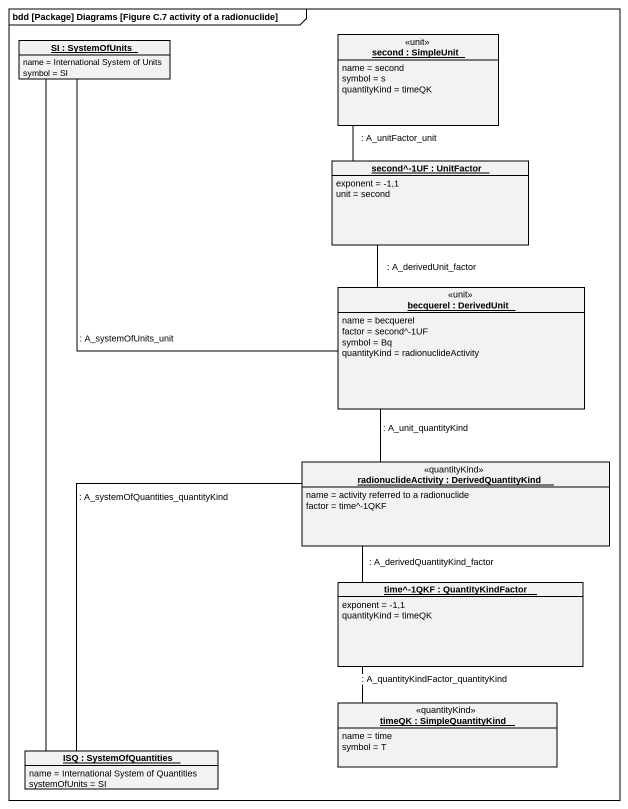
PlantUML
@startuml
mainframe bdd [Package] Diagrams [Figure C.7 activity of a radionuclide]
hide circle
hide empty members
object "SI : SystemOfUnits" as SI {
  name = International System of Units
  symbol = SI
}
object "second : SimpleUnit" as second <<unit>> {
  name = second
  symbol = s
  quantityKind = timeQK
}
object "second^-1UF : UnitFactor" as second_1UF {
  exponent = -1,1
  unit = second
}
object "becquerel : DerivedUnit" as becquerel <<unit>> {
  name = becquerel
  factor = second^-1UF
  symbol = Bq
  quantityKind = radionuclideActivity
}
object "radionuclideActivity : DerivedQuantityKind" as radionuclideActivity <<quantityKind>> {
  name = activity referred to a radionuclide
  factor = time^-1QKF
}
object "time^-1QKF : QuantityKindFactor" as time_1QKF {
  exponent = -1,1
  quantityKind = timeQK
}
object "timeQK : SimpleQuantityKind" as timeQK <<quantityKind>> {
  name = time
  symbol = T
}
object "ISQ : SystemOfQuantities" as ISQ {
  name = International System of Quantities
  systemOfUnits = SI
}
SI -- becquerel : : A_systemOfUnits_unit
second_1UF -up- second : : A_unitFactor_unit
becquerel -up- second_1UF : : A_derivedUnit_factor
becquerel -- radionuclideActivity : : A_unit_quantityKind
radionuclideActivity -- time_1QKF : : A_derivedQuantityKind_factor
time_1QKF -- timeQK : : A_quantityKindFactor_quantityKind
ISQ -up- SI
ISQ -up- radionuclideActivity : : A_systemOfQuantities_quantityKind
@enduml
